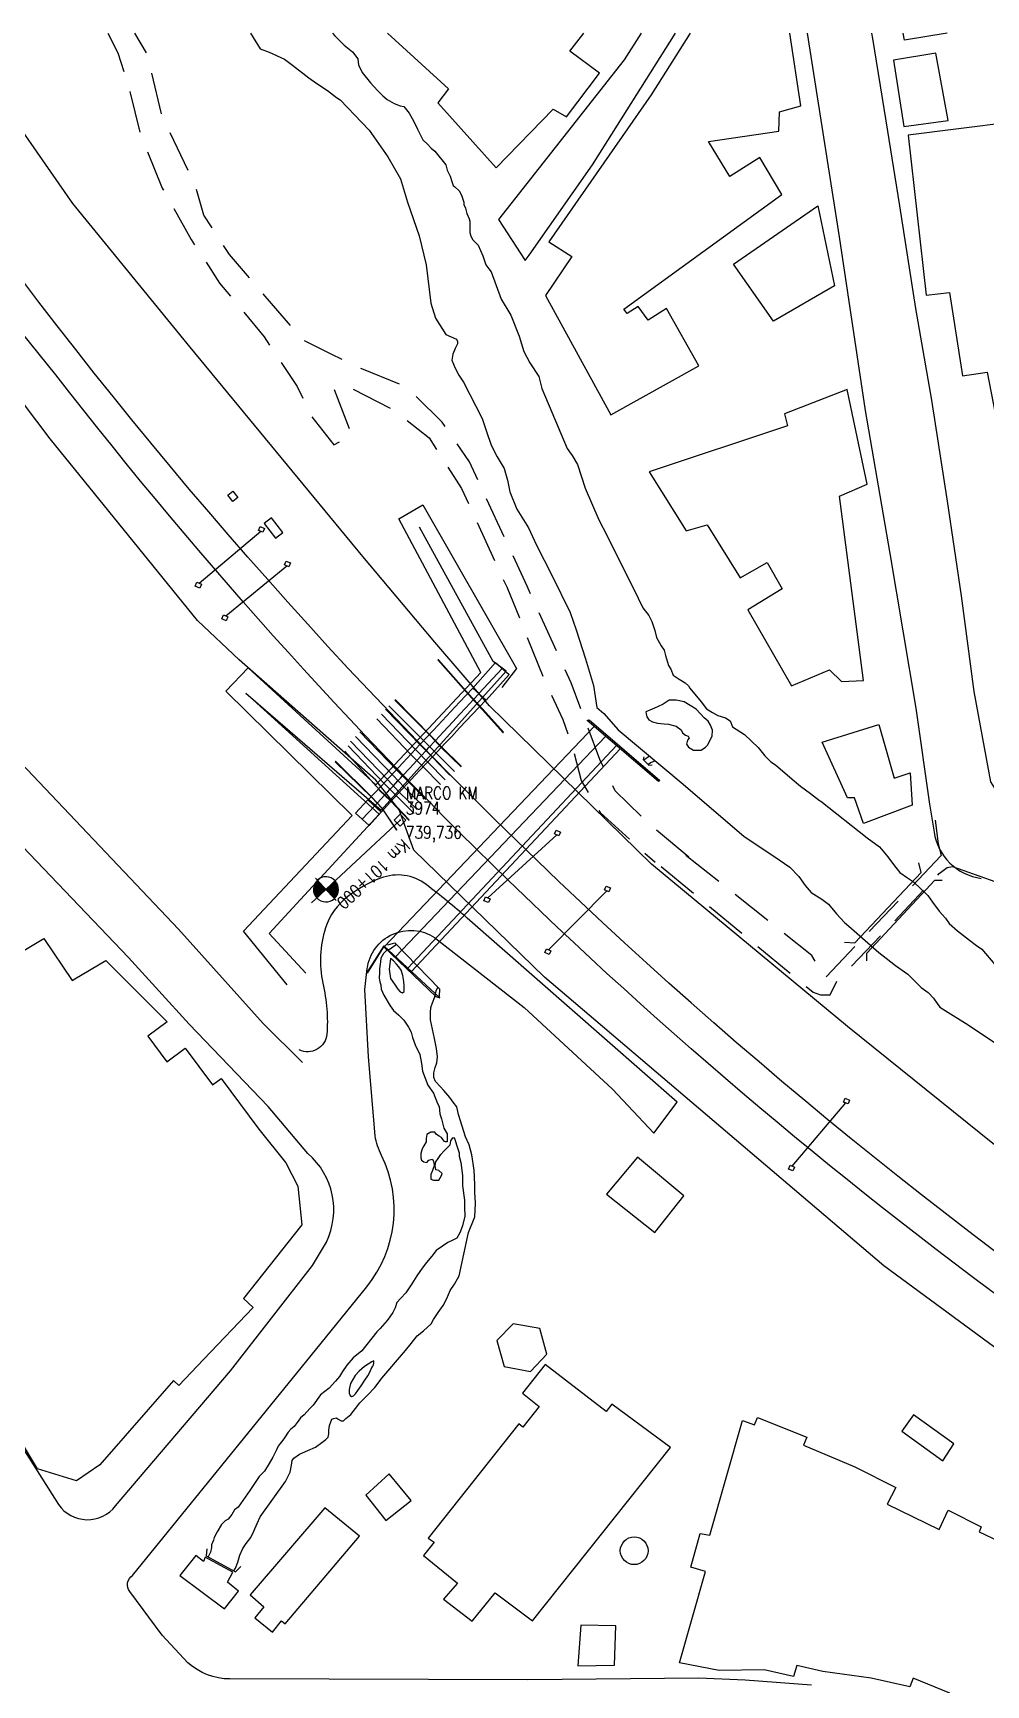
# Model space of a CAD drawing. Header units: metres. Extents: x 320405 to 332543, y 7395686 to 7410003.
# Drawn here: x 320630.5 to 320744.4, y 7409802.5 to 7410000 of the extents above; entities that cross this region are included whole.
import ezdxf

# ---------------------------------------------------------------- set-up
doc = ezdxf.new("R2010")
doc.units = ezdxf.units.M
doc.header["$LTSCALE"] = 10
doc.header["$MEASUREMENT"] = 0
for name, pattern in [('CENTER', [1.5, 0.75, -0.25, 0.25, -0.25]), ('CONTINUO', [0]), ('DASHED', [0.75, 0.5, -0.25]), ('TRACEJADO', [8.7, 8, -0.7]), ('TRACO-PONTO', [9.399999999999999, 8, -0.7, 0, -0.7])]:
    doc.linetypes.add(name, pattern=pattern)
for name, color, linetype in [('_MARCO', 45, 'Continuous'), ('ALA', 45, 'Continuous'), ('ALINHAMENTO_CORTES', 45, 'Continuous'), ('Armário', 45, 'Continuous'), ('BASE', 45, 'Continuous'), ('BUEIRO', 151, 'Continuous'), ('Divisas', 45, 'Continuous'), ('Edificações', 30, 'Continuous'), ('EIXO', 45, 'CENTER'), ('GALERIA', 45, 'Continuous'), ('Hidrografia', 140, 'Continuous'), ('LASTRO', 45, 'Continuous'), ('Linha Férrea', 20, 'Continuous'), ('MURO', 30, 'Continuous'), ('PARALASTRO', 45, 'Continuous'), ('PASSARELA', 45, 'Continuous'), ('PLACA_KM', 45, 'Continuous'), ('Pontes_Viadutos_Tubos', 190, 'Continuous'), ('Pórticos', 45, 'Continuous'), ('TRILHO', 45, 'Continuous'), ('Vias Primárias', 230, 'Continuous'), ('Vias Secundárias', 230, 'DASHED')]:
    doc.layers.add(name, color=color, linetype=linetype)
doc.styles.add('ROMANS', font='romans', dxfattribs={"height": 0.2})
doc.styles.get("Standard").update_dxf_attribs({"font": 'arial.ttf'})

# ---------------------------------------------------------------- blocks, each defined once
blk = doc.blocks.new('SIMB_PONTO')
at = {"color": 0}
blk.add_point((0, 0), dxfattribs=at)
for tag in ['desc:', 'cota:', 'pto:']:
    blk.add_attdef(tag, (0, 0), '', height=1)

msp = doc.modelspace()

# ---------------------------------------------------------------- hatches: boundary and pattern name
at = {"layer": 'PLACA_KM'}
for points in [[(320664.4901955963, 7409898.734710432), (320664.3857860162, 7409898.62710051), (320664.2926411121, 7409898.509604621), (320664.2116915614, 7409898.38339675), (320664.1437461874, 7409898.249737925), (320664.0894838698, 7409898.109963614), (320664.0494467872, 7409897.965470403), (320664.024034976, 7409897.817702018), (320664.0135023387, 7409897.668134909), (320664.0179541169, 7409897.518263506), (320664.037345827, 7409897.369585269), (320664.0714837168, 7409897.223585745), (320664.120026693, 7409897.081723716), (320664.1824897241, 7409896.945416613), (320664.2582487057, 7409896.816026378), (320664.3465466763, 7409896.694845833), (320664.4161625849, 7409896.614682339), (320665.5131931364, 7409897.637679879)], [(320666.5361906764, 7409896.540649326), (320666.6406002595, 7409896.64825925), (320666.7337451607, 7409896.765755136), (320666.8146947109, 7409896.891963008), (320666.8826400854, 7409897.025621832), (320666.9369024026, 7409897.165396144), (320666.9769394852, 7409897.309889355), (320667.0023512964, 7409897.45765774), (320667.0128839337, 7409897.607224848), (320667.0084321589, 7409897.757096255), (320666.989040445, 7409897.905774489), (320666.9549025552, 7409898.051774013), (320666.9063595827, 7409898.193636045), (320666.8438965479, 7409898.329943145), (320666.7681375663, 7409898.45933338), (320666.6798395961, 7409898.580513925), (320666.6102236887, 7409898.660677417), (320665.5131931364, 7409897.637679879)]]:
    msp.add_hatch(color=1, dxfattribs=at).paths.add_polyline_path(points)

# ---------------------------------------------------------------- linework, layer by layer
at = {"layer": '_MARCO', "linetype": 'Continuous', "elevation": 739.736, "flags": 128}
msp.add_lwpolyline([(320674.3771999997, 7409905.196393219), (320675.0843067812, 7409905.9035), (320674.3772000003, 7409906.610606781), (320673.6700932188, 7409905.9035)], close=True, dxfattribs=at)
at = {"layer": '_MARCO'}
msp.add_point((320674.3772, 7409905.9035, 739.736), dxfattribs=at)
at = {"layer": 'ALA', "linetype": 'CONTINUO'}
msp.add_polyline3d([(320672.4433715818, 7409890.877798432, 738.9192864715468), (320670.4744751129, 7409887.800239477, 738.8619181342077), (320670.4835566148, 7409887.62874632, 735.8923451415576), (320672.4202758113, 7409890.761961745, 736.1246115438557)], dxfattribs=at)
at = {"layer": 'ALINHAMENTO_CORTES', "linetype": 'TRACO-PONTO', "flags": 128}
msp.add_lwpolyline([(320669.8631, 7409906.0145), (320671.3121, 7409907.5744), (320671.3266, 7409907.5899), (320671.6436, 7409907.9313), (320671.6696, 7409907.9593), (320672.5223, 7409908.8772), (320672.5629, 7409908.9209), (320672.8653, 7409909.2465), (320673.1716, 7409909.5762), (320673.5846, 7409910.0208), (320674.1302, 7409910.6081), (320674.4254, 7409910.926), (320674.6768, 7409911.1966), (320675.5361, 7409912.1217), (320675.9887, 7409912.6089), (320676.3884, 7409913.0392), (320676.9334, 7409913.626), (320677.4773, 7409914.2115), (320677.5479, 7409914.2875), (320677.8184, 7409914.5787), (320678.5674, 7409915.385), (320678.6079, 7409915.4286), (320679.0514, 7409915.9061), (320679.5589, 7409916.4524), (320680.6744, 7409917.6532), (320681.5032, 7409918.5456), (320682.2309, 7409919.3289), (320683.137, 7409920.3043), (320683.173, 7409920.3431), (320683.7954, 7409921.0131), (320683.811, 7409921.0299), (320686.6051, 7409924.0379)], dxfattribs=at)
at = {"layer": 'Armário'}
for points in [[(320654.4029060528, 7409945.224258908), (320654.9891149534, 7409944.463880299), (320654.3729138933, 7409943.988824134), (320653.7867049927, 7409944.749202743)], [(320658.1244248832, 7409941.376425435), (320659.4786845889, 7409939.619798896), (320660.3670612139, 7409940.304687027), (320659.0128015082, 7409942.061313566)]]:
    msp.add_lwpolyline(points, close=True, dxfattribs=at)
at = {"layer": 'BASE', "linetype": 'CONTINUO'}
for points in [[(320684.6881774073, 7409920.248552673, 740.1868363176463), (320683.061845171, 7409921.69714864, 740.2017608085085), (320685.7918893861, 7409924.762157115, 740.1957633909519), (320687.4182216224, 7409923.313561149, 740.1957633909519)], [(320669.0569149849, 7409906.761284662, 740.374085653209), (320670.6692995641, 7409905.267676437, 740.374085653209), (320672.1305737129, 7409906.845155634, 740.2215529516144), (320670.5181891337, 7409908.338763859, 740.2282204872778)]]:
    msp.add_polyline3d(points, close=True, dxfattribs=at)
at = {"layer": 'BUEIRO', "linetype": 'TRACEJADO', "flags": 128}
for points in [[(320672.5336628305, 7409890.793918664), (320697.586070951, 7409917.090410911)], [(320673.8525193242, 7409889.568712694), (320698.9581770306, 7409915.92109794)], [(320675.3041513077, 7409888.220159471), (320700.2443522087, 7409914.825015545)], [(320675.7583928411, 7409887.79817312), (320700.7167764794, 7409914.422414145)]]:
    msp.add_lwpolyline(points, dxfattribs=at)
at = {"layer": 'BUEIRO', "linetype": 'CONTINUO'}
for points in [[(320696.736414075, 7409917.814491083, 737.9243269239311), (320697.008622169, 7409917.898705208, 734.5997138802967), (320705.4505037141, 7409910.640045179, 734.8155927483627), (320705.2985849449, 7409910.517783047, 737.9551421150848)], [(320705.2985849449, 7409910.517783047, 737.9551421150848), (320696.736414075, 7409917.814491083, 737.9243269239311)], [(320672.4433715818, 7409890.877798432, 738.9192864715468), (320672.4202758113, 7409890.761961745, 736.1246115438557), (320678.6728862997, 7409884.830722954, 735.6228884996984), (320679.136144453, 7409884.660271868, 738.8613016509507)], [(320672.4433715818, 7409890.877798432, 738.9192864715468), (320679.136144453, 7409884.660271868, 738.8613016509507)], [(320675.2263791824, 7409888.137161313, 735.5394891896581), (320675.3099577265, 7409888.178097742, 736.9000326313244), (320675.379254018, 7409888.089619246, 737.1026036502736), (320675.5810687436, 7409887.933022442, 737.1988640693796), (320675.6770210464, 7409887.819903982, 737.1178955042095), (320675.7455895662, 7409887.745877272, 736.8724477713732), (320675.668238786, 7409887.701958606, 735.5430799977694)]]:
    msp.add_polyline3d(points, dxfattribs=at)
at = {"layer": 'Divisas'}
for points in [[(320870.5309914673, 7409800.290270247), (320858.4154543416, 7409806.926987566), (320851.7128543479, 7409810.518774189), (320845.9608364218, 7409812.668451624), (320835.8530800781, 7409816.542366455), (320820.8044891012, 7409821.552157357), (320817.0206941919, 7409823.261745789), (320801.2066554745, 7409831.525312019), (320794.0164088729, 7409836.18775194), (320768.9669771245, 7409850.415151961), (320745.2493566879, 7409867.236620098), (320727.8684518267, 7409881.24959493), (320704.4584253988, 7409900.660403211), (320685.0665512201, 7409919.554971126), (320678.5238761969, 7409927.193514862), (320669.9398411298, 7409937.418375941), (320649.2705600217, 7409962.457758242), (320635.2353253997, 7409979.627468699), (320621.0440454818, 7410000.000000001)], [(320787.7440618528, 7409801.167347941), (320781.3852258143, 7409807.945826934), (320769.8983283389, 7409812.561529683), (320770.3387447686, 7409813.622533267), (320766.4615855619, 7409815.21380612), (320771.1172455751, 7409824.003417445), (320732.2254855866, 7409852.63718288), (320691.6688119956, 7409887.138827512), (320676.0411033061, 7409902.322363131), (320674.2784411703, 7409907.12919999), (320671.4781100983, 7409910.677349751), (320655.1238139416, 7409925.073057849), (320650.1685312579, 7409929.769368658), (320632.54768912, 7409951.504285564), (320614.5023732287, 7409975.361093377)]]:
    msp.add_lwpolyline(points, dxfattribs=at)
at = {"layer": 'Edificações'}
for points in [[(320672.858698804, 7410000.000000001), (320680.1628604542, 7409993.34217464), (320678.8975251166, 7409991.641112756), (320685.8593652036, 7409983.895251777), (320692.6722933738, 7409990.894011764), (320694.2820395133, 7409989.993609946), (320698.2236298022, 7409995.193971646), (320694.6713734634, 7409997.818526686), (320696.3581698686, 7410000.000000001)], [(320709.0628084277, 7410000.000000001), (320704.3914116513, 7409992.605176109), (320692.1739791942, 7409975.049826192), (320694.9072199907, 7409973.296648441), (320691.7713346818, 7409968.632037849), (320699.5813071663, 7409954.347640074), (320710.122856627, 7409960.211717378), (320706.2532265662, 7409967.075457183), (320704.0515763552, 7409965.676025898), (320702.8403151774, 7409967.295787031), (320701.5496065803, 7409966.485986643), (320701.1344834156, 7409966.97763971), (320720.0167640363, 7409980.705119317), (320717.4133012231, 7409985.119092681), (320713.8107143203, 7409982.853415515), (320711.2750521842, 7409987.051709369), (320719.6819202011, 7409988.251176082), (320719.7488889681, 7409990.583401199), (320722.2841351491, 7409991.316551175), (320720.9817298139, 7410000.000000001)], [(320739.8137787874, 7410000.000000001), (320734.700394132, 7409999.143231836), (320734.5390833181, 7410000.000000001)], [(320625.655468364, 7409888.095712276), (320631.781381174, 7409891.779412571), (320635.1584128545, 7409886.745197748), (320635.5007692655, 7409886.938878349), (320639.2111711085, 7409889.13646432), (320642.0290169411, 7409886.300183003), (320646.518306511, 7409881.781522688), (320644.2359255318, 7409880.076632333), (320646.5099481446, 7409877.032339226), (320648.6708934478, 7409878.646519697), (320651.9485044138, 7409874.258696808), (320652.9748578479, 7409875.025361133), (320657.5074393593, 7409868.957476596), (320660.7117504528, 7409864.955363611), (320662.1537049361, 7409862.153847354), (320662.6388728784, 7409857.54922928), (320655.6654088509, 7409848.722135298), (320656.8027058526, 7409847.634382838), (320650.885209794, 7409841.447358884), (320647.9107363089, 7409838.337405194), (320647.2997128457, 7409838.921810388), (320638.4926382431, 7409828.856393676), (320635.6966188694, 7409826.947229778), (320631.0284800369, 7409828.358788788), (320622.5911763131, 7409842.378966892)], [(320740.1015320315, 7409801.565698164), (320735.7529603068, 7409803.326982822), (320735.3408412227, 7409802.297037843), (320730.7041508462, 7409803.326982822), (320724.9339225804, 7409804.150868026), (320721.8428891775, 7409804.871767579), (320721.4306298214, 7409803.532954123), (320717.9273370623, 7409804.356839326), (320712.5480468114, 7409804.258542885), (320707.8082565279, 7409805.185413739), (320710.8994302028, 7409816.102158108), (320709.1478539592, 7409816.617086359), (320710.2837764723, 7409820.650160146), (320711.4171740897, 7409820.444188845), (320715.3325859329, 7409834.141545775), (320716.7504551304, 7409833.64475503), (320717.1377460737, 7409834.483592617), (320723.0120561504, 7409832.160841518), (320722.6289733666, 7409831.182654791), (320728.7615241627, 7409828.601820235), (320733.6756725203, 7409826.142020362), (320732.6428499143, 7409824.141851463), (320738.8399258223, 7409821.109348742), (320739.9372735402, 7409823.432099842), (320743.8838257635, 7409821.426799355), (320743.625585044, 7409820.846045224), (320748.3378820189, 7409818.587881344)]]:
    msp.add_lwpolyline(points, dxfattribs=at)
for points in [[(320738.4527248618, 7409997.579435126), (320733.3942951971, 7409996.737403079), (320734.6122116561, 7409988.83198737), (320739.9044080728, 7409989.533707469), (320738.4527248618, 7409997.579435126)], [(320753.5298484582, 7409990.08453209), (320735.1242523532, 7409987.780850431), (320737.2847230117, 7409968.655129187), (320740.0620550462, 7409968.98418075), (320741.6168951158, 7409959.039831986), (320744.5826547992, 7409959.463012822), (320745.7593917058, 7409953.304039891), (320761.2112908246, 7409955.849699526), (320760.1285597649, 7409961.867719083), (320767.8990165173, 7409963.634687494), (320764.6969943515, 7409981.093021722), (320755.4706948372, 7409979.682525838), (320754.9058278456, 7409983.114636274), (320756.7418535458, 7409983.443848195), (320755.6591224861, 7409988.803443911), (320754.0585273583, 7409988.521376805), (320753.5298484582, 7409990.08453209)], [(320719.0401015207, 7409965.547580332), (320714.2537064749, 7409972.357440347), (320724.3352096229, 7409979.341607892), (320726.3409449937, 7409969.799112547), (320719.0401015207, 7409965.547580332)], [(320729.8000273957, 7409922.611643045), (320726.9316011998, 7409944.657135668), (320730.2251334822, 7409946.087195046), (320727.8604288819, 7409957.406119836), (320720.3424568599, 7409954.474321718), (320720.7005941793, 7409953.044101984), (320704.1613884949, 7409947.537940415), (320708.6000450982, 7409940.507269481), (320711.1057584688, 7409941.222459527), (320715.044021117, 7409934.858069903), (320718.2655931714, 7409936.717243309), (320720.0558638134, 7409933.570888177), (320715.9745126194, 7409931.06804373), (320721.2034838647, 7409921.963642378), (320725.7141006959, 7409923.894495144), (320727.1462340185, 7409922.464275409), (320729.8000273957, 7409922.611643045)], [(320729.8133379581, 7409905.503848154), (320728.7168803809, 7409908.570506099), (320727.883306411, 7409908.570506099), (320724.8543215563, 7409915.23668668), (320731.6094319711, 7409917.339601984), (320733.4516969974, 7409910.94346177), (320735.3817285445, 7409911.556665074), (320735.601352824, 7409907.701534158), (320729.8133379581, 7409905.503848154)], [(320702.7837141203, 7409865.626665639), (320699.067628764, 7409861.186692363), (320704.8339294142, 7409856.618694828), (320708.3125086688, 7409861.009794793)], [(320687.8983318977, 7409845.707082046), (320685.9631396292, 7409843.686917651), (320686.823287425, 7409840.592039601), (320689.9625743899, 7409839.990316742), (320691.9408301569, 7409842.0534803), (320691.1028164172, 7409845.124444761)], [(320691.7434674777, 7409840.837382564), (320689.0185439487, 7409837.405500783), (320691.011309166, 7409835.823239745), (320689.0577163337, 7409833.362803855), (320688.5843021164, 7409833.73869604), (320677.7210384905, 7409820.057284852), (320678.4381088644, 7409819.584117103), (320677.1708917758, 7409818.011904898), (320681.2345711044, 7409814.692652612), (320679.5741716493, 7409812.771050085), (320682.9823600044, 7409810.150578442), (320685.735197658, 7409813.557156188), (320690.1972494164, 7409810.18393376), (320706.7222708405, 7409830.932888046), (320699.7158255944, 7409836.115083505), (320699.0151670426, 7409835.204669122)], [(320740.5875744504, 7409831.3486351), (320735.7689513128, 7409834.808209757), (320734.3793327594, 7409832.8726978), (320739.2985035931, 7409829.340934004)], [(320673.0913617132, 7409827.786428694), (320670.2692297004, 7409825.230190368), (320672.6945322752, 7409822.18910551), (320675.6929861698, 7409824.569100351)], [(320669.5384126724, 7409820.315014404), (320665.3668641894, 7409823.707170621), (320656.4586114066, 7409813.310132189), (320658.0958659846, 7409811.86780223), (320657.0209617838, 7409810.55588537), (320659.1421547008, 7409808.859807262), (320660.2027511594, 7409810.202513645), (320660.626933634, 7409809.849230396)], [(320649.9727154869, 7409818.011816422), (320648.0549169442, 7409815.604659557), (320653.4068541587, 7409811.637234699), (320655.057013759, 7409813.732337965), (320653.7637060818, 7409814.802273936), (320654.3880566752, 7409816.005808131), (320651.0877374746, 7409817.788946273), (320650.8647050227, 7409817.29861425)], [(320695.9974958863, 7409809.658211479), (320695.6297027486, 7409804.82195579), (320700.0319986426, 7409804.894063441), (320700.1763385124, 7409809.582653278)]]:
    msp.add_lwpolyline(points, close=True, dxfattribs=at)
msp.add_circle((320702.3758031956, 7409818.572221155), 1.6579626313378, dxfattribs=at)
at = {"layer": 'EIXO', "linetype": 'CONTINUO'}
for points in [[(320679.7688526884, 7409910.735449153, 0), (320677.7053924496, 7409912.840327862, 0), (320676.2936650775, 7409914.277074428, 0), (320672.1693472253, 7409918.588691663, 0)], [(320676.9827414618, 7409907.744686854, 0), (320674.8629491988, 7409909.833311233, 0), (320673.4959338679, 7409911.278740067, 0), (320669.0392694817, 7409915.88984628, 0)]]:
    msp.add_polyline3d(points, dxfattribs=at)
at = {"layer": 'GALERIA', "linetype": 'CONTINUO'}
msp.add_polyline3d([(320675.668238786, 7409887.701958606, 735.5430799977694), (320675.2263791824, 7409888.137161313, 735.5394891896581)], dxfattribs=at)
at = {"layer": 'Hidrografia'}
for points in [[(320656.4860006492, 7410000.000000001), (320657.6350725226, 7409998.113192617), (320658.7456058068, 7409997.697003184), (320660.5502048596, 7409996.864447368), (320661.5218688814, 7409996.170709838), (320663.4653371967, 7409994.644504967), (320664.4370012184, 7409993.950767438), (320665.6864037652, 7409993.118300097), (320666.7969370495, 7409992.285744281), (320667.213404565, 7409992.008284659), (320670.6837334082, 7409988.400867199), (320672.9047999767, 7409985.209639171), (320674.4318007765, 7409982.573418862), (320675.2824100775, 7409979.77130672), (320676.6705416148, 7409975.747611351), (320677.5034766459, 7409972.278835227), (320678.0586731521, 7409967.700132139), (320678.6140099302, 7409965.896467648), (320679.8632722049, 7409963.953984869), (320681.1126747517, 7409963.398977149), (320681.2514037422, 7409963.121429052), (320681.2514037422, 7409962.843969431), (320680.9738054892, 7409962.288961711), (320680.6962072361, 7409961.595224181), (320680.5573379736, 7409960.901486652), (320680.9738054892, 7409959.930201025), (320681.3902730048, 7409959.097733684), (320681.9456097829, 7409958.265266343), (320684.1798619177, 7409953.91359176), (320684.7350584238, 7409952.387298414), (320685.2903952019, 7409950.722363732), (320685.9844609706, 7409949.334888672), (320686.8173960017, 7409947.947325137), (320687.2338635173, 7409946.559850077), (320687.5114617704, 7409945.172375018), (320688.3443968015, 7409943.091162428), (320689.7325283388, 7409940.871220028), (320690.7041923605, 7409938.790007438), (320692.5087914134, 7409935.182501502), (320694.7298579819, 7409930.742528225), (320695.4239237505, 7409928.661315636), (320696.5344570348, 7409925.192627987), (320697.5062613285, 7409922.001399959), (320697.922728844, 7409919.36517965), (320698.7555236032, 7409918.67144212), (320700.4766608266, 7409916.716484276), (320708.2167285405, 7409910.197067923), (320715.5219531091, 7409903.93847777), (320719.0876669002, 7409901.591572819), (320721.0009767395, 7409900.287707244), (320722.0446002882, 7409899.157607835), (320722.8271776777, 7409898.11456846), (320723.5229267101, 7409897.245295251), (320724.8274561459, 7409896.4629936), (320725.6101738074, 7409895.854546593), (320726.566828727, 7409894.724447182), (320727.5234836466, 7409893.681407807), (320728.0452954209, 7409893.246726966), (320731.6305070177, 7409890.091773952), (320732.5001933082, 7409889.396355385), (320733.6307854859, 7409888.527082176), (320735.1092521799, 7409887.484042801), (320735.9789384704, 7409886.614769592), (320736.6746875028, 7409885.919351025), (320737.5442335214, 7409885.310904017), (320738.1530139247, 7409884.615485449), (320738.58785707, 7409884.007038441), (320738.9357315862, 7409883.572446074), (320739.8923865058, 7409882.963910591), (320741.9973078729, 7409881.643853972), (320746.954519729, 7409878.340704254)], [(320666.3175601192, 7410000.000000001), (320666.5973300185, 7409999.646740966), (320667.6845781537, 7409998.559994622), (320668.6813508603, 7409997.744956983), (320669.3155204925, 7409996.929919345), (320669.4061361931, 7409996.205392291), (320669.859214696, 7409995.299755592), (320670.8558471306, 7409994.031899604), (320671.671248164, 7409993.126351381), (320672.3055580682, 7409992.492423386), (320672.8491119997, 7409992.039605037), (320673.6646533051, 7409991.586786687), (320674.3894386379, 7409991.315077983), (320674.8425171408, 7409991.224567398), (320675.476686773, 7409990.40952976), (320676.0203809766, 7409989.413294001), (320676.4733192076, 7409988.507745777), (320676.7451663094, 7409987.964328368), (320677.1076291117, 7409987.239889789), (320677.6511830434, 7409986.696472379), (320678.1042615463, 7409986.24365403), (320678.5573400493, 7409985.881434741), (320679.8349372645, 7409984.2323372), (320680.0160283938, 7409983.598409206), (320680.3784911961, 7409982.873882152), (320680.5597225973, 7409982.239954158), (320680.7409539985, 7409981.787135808), (320680.9221853997, 7409981.606026163), (320681.4657393313, 7409981.153207814), (320681.7375864331, 7409980.60987888), (320682.0094335348, 7409979.794841241), (320682.0094335348, 7409979.523132537), (320682.190664936, 7409979.070314188), (320682.3717560652, 7409978.436386193), (320682.643603167, 7409977.802458199), (320682.7342188676, 7409977.530749494), (320682.7342188676, 7409977.077931145), (320682.7342188676, 7409976.172382922), (320682.8248345682, 7409975.719564572), (320683.09668167, 7409975.266746223), (320683.3685287718, 7409974.995037518), (320683.7308513022, 7409974.632818229), (320684.002698404, 7409973.998890235), (320684.2745455058, 7409973.364962241), (320684.6370083081, 7409972.278215897), (320684.9993308386, 7409971.825397547), (320685.2711779403, 7409971.463178258), (320686.4546526554, 7409968.184447818), (320687.6325164911, 7409966.282663836), (320688.6291489257, 7409963.746951859), (320689.1727028573, 7409961.935766938), (320689.8976284621, 7409960.577311889), (320690.9848765972, 7409958.947236612), (320691.3473393996, 7409957.498270979), (320692.5252032353, 7409954.690850298), (320694.3449516624, 7409950.32059583), (320694.9791212945, 7409949.505558191), (320695.6134311986, 7409948.418811847), (320696.5194479327, 7409945.611391166), (320698.1503902714, 7409941.807823202), (320699.147022706, 7409939.90603922), (320700.9631240614, 7409936.1771447), (320702.1409878972, 7409933.913052953), (320702.8659135019, 7409932.46408732), (320703.4138158649, 7409931.28665344), (320704.1386011977, 7409930.381105217), (320704.5010640001, 7409929.656578163), (320704.8633865305, 7409928.569831819), (320705.0446179317, 7409927.75479418), (320705.5883121353, 7409926.758646897), (320705.9507749376, 7409926.215229488), (320706.1318660668, 7409925.581301494), (320706.4943288693, 7409924.404044566), (320706.766175971, 7409923.951226217), (320707.0380230728, 7409923.226787638), (320707.7628084056, 7409922.773969288), (320708.4877340103, 7409922.321150939), (320708.8500565407, 7409921.95893165), (320709.031287942, 7409921.687222945), (320710.3966954181, 7409920.03617894), (320711.0310053222, 7409919.221052825), (320711.755790655, 7409918.768322951), (320712.3901005592, 7409918.406015187), (320713.2961172932, 7409918.134394958), (320713.8396712248, 7409917.772087192), (320714.1115183266, 7409917.047648614), (320715.5612292641, 7409916.142011915), (320717.1921716029, 7409914.602447222), (320718.0075726362, 7409913.606299939), (320718.732357969, 7409912.881772885), (320719.2760521725, 7409912.519553595), (320721.2693170417, 7409910.798879257), (320722.2660897482, 7409909.983841619), (320723.443953584, 7409909.078204921), (320724.5312017192, 7409908.263167282), (320724.7124331204, 7409908.172656697), (320730.253316695, 7409903.803906314), (320731.7030276326, 7409902.717159971), (320732.6996600671, 7409901.539903043), (320733.5150611005, 7409900.453156699), (320734.1493710047, 7409899.638119061), (320735.0553877386, 7409899.004191067), (320735.7801730714, 7409898.551372717), (320737.5017311107, 7409896.92129744), (320738.0452850423, 7409896.106259801), (320738.8608263477, 7409895.019513458), (320739.5856116805, 7409894.204475819), (320740.0386901834, 7409893.570547825), (320741.035322618, 7409892.664911126), (320742.4850335555, 7409891.578164782), (320743.3004345889, 7409890.944236789), (320743.9347444931, 7409890.491418439), (320745.4906413213, 7409888.658556984)], [(320704.2187790918, 7409913.564518697), (320703.5485570476, 7409913.069042273)], [(320704.8752385486, 7409913.011586516), (320704.311276008, 7409912.77887571), (320704.0751966374, 7409912.542674449)], [(320673.9396965688, 7409891.05181538), (320673.1999322276, 7409890.479562703), (320672.7743470331, 7409890.309335562), (320672.3912642493, 7409889.969058233), (320672.0933265588, 7409889.415996978), (320672.0506838762, 7409888.990517603), (320671.9230363723, 7409888.139647328), (320671.9230363723, 7409887.714256428), (320671.8803936896, 7409887.033524819), (320671.9655387829, 7409886.565577134), (320672.0933265588, 7409886.225211329), (320672.1358289695, 7409885.714706859), (320672.43376666, 7409884.99150694), (320673.1909548207, 7409883.693923134), (320673.6004087372, 7409883.148205359), (320674.2146597479, 7409882.602487582), (320674.8289107586, 7409881.988555084), (320675.3749895858, 7409881.169978419), (320675.7162713188, 7409880.555957445), (320675.8527559577, 7409879.942024947), (320676.1938974188, 7409879.055233561), (320676.739976246, 7409877.895583286), (320676.9446330683, 7409876.804059257), (320677.0812579791, 7409875.917267871), (320677.6955089897, 7409874.211811344), (320678.3779321839, 7409873.256805236), (320678.8556985558, 7409872.028940239), (320679.06049565, 7409871.687866628), (320679.1286678334, 7409870.800986766), (320679.3334649276, 7409870.187054268), (320679.6064342053, 7409869.095618716), (320680.0223406329, 7409868.393033621), (320680.0223406329, 7409867.642671678), (320680.0223406329, 7409867.438027512), (320679.8175435387, 7409867.438027512), (320679.6810588998, 7409867.506242234), (320679.5445742611, 7409867.7108864), (320679.3397771668, 7409867.983745289), (320679.0668078891, 7409868.120174733), (320678.7255261561, 7409868.324818899), (320678.5208693339, 7409868.597766262), (320678.043102962, 7409868.597766262), (320677.5653365902, 7409868.324818899), (320677.4970241347, 7409867.847315844), (320677.4970241347, 7409867.438027512), (320677.2240548571, 7409866.960524458), (320677.0192577629, 7409866.619450848), (320676.882773124, 7409866.073733072), (320676.882773124, 7409865.528015295), (320676.9510855795, 7409865.255156407), (320677.2240548571, 7409865.050423766), (320677.5653365902, 7409864.982209044), (320677.8383058678, 7409865.255156407), (320678.1112751454, 7409865.323371129), (320678.2477597843, 7409865.391585851), (320678.3843846951, 7409865.118638488), (320678.4525568785, 7409864.709350155), (320678.3843846951, 7409864.368276545), (320678.2477597843, 7409864.027202935), (320678.043102962, 7409863.54969988), (320678.043102962, 7409863.003982104), (320678.3843846951, 7409862.86755266), (320678.9984954338, 7409862.86755266), (320679.3397771668, 7409863.413270436), (320679.4080896223, 7409863.686129324), (320678.9984954338, 7409864.027202935), (320678.6573539727, 7409864.095417657), (320678.5890415173, 7409864.641135433), (320678.6573539727, 7409865.050423766), (320678.9303232504, 7409865.459800573), (320679.2716049834, 7409865.937303628), (320679.6127464445, 7409866.34659196), (320680.0223406329, 7409866.755880292), (320680.363622366, 7409867.096953902), (320680.4317945494, 7409867.574456956), (320680.704763827, 7409867.915530567), (320680.7730762825, 7409867.983745289), (320680.9095609213, 7409867.779101122), (320681.1143580155, 7409867.096953902), (320681.3190148377, 7409866.483021404), (320681.4554994765, 7409866.141947794), (320681.4554994765, 7409865.732659461), (320681.6602965707, 7409864.982209044), (320681.865093665, 7409863.413270436), (320681.865093665, 7409862.18540544), (320682.0697504872, 7409860.479948913), (320682.0697504872, 7409859.661372248), (320682.1380629427, 7409858.56984822), (320681.865093665, 7409857.410197945), (320681.5189024126, 7409856.572422066), (320681.1769193196, 7409855.957073958), (320680.6980307719, 7409855.683595739), (320680.0823770413, 7409855.410117522), (320679.4667233109, 7409854.999855958), (320678.7143043976, 7409854.452899522), (320678.1671033944, 7409853.76915974), (320677.5514496639, 7409853.017116761), (320677.0042486608, 7409852.333376979), (320676.3885949303, 7409851.444550652), (320675.7729411997, 7409850.487332652), (320675.0888347419, 7409849.393331306), (320674.4731810113, 7409848.778071673), (320673.9944327356, 7409848.231026762), (320673.7892148254, 7409847.615678653), (320673.5155441879, 7409847.068722218), (320673.1735610949, 7409846.521765782), (320672.83143773, 7409846.111504219), (320672.0105660893, 7409845.154286219), (320671.600130269, 7409844.74411313), (320669.8081556945, 7409842.46728089), (320668.7820661436, 7409841.646846237), (320668.0295069583, 7409840.75801991), (320667.4823059551, 7409840.005888456), (320667.1403228622, 7409839.390540347), (320666.6614343145, 7409838.843583912), (320665.9090154012, 7409838.023149258), (320664.8829258503, 7409837.20262613), (320663.9936014822, 7409835.972018388), (320663.5831656619, 7409835.561756823), (320662.899199476, 7409834.809625368), (320662.4887636557, 7409834.467755477), (320662.0783278353, 7409833.920799042), (320661.7363447424, 7409833.44223428), (320661.325908922, 7409833.100364389), (320660.9837855571, 7409832.758494497), (320660.5733497367, 7409832.074754716), (320660.3681318265, 7409831.801276498), (320660.0247460138, 7409831.399774022), (320659.8105506967, 7409831.057107851), (320659.5962151077, 7409830.628708779), (320659.4248027453, 7409830.243220395), (320659.1676842016, 7409829.772087587), (320658.7391532956, 7409829.001022344), (320658.1819929817, 7409828.101490465), (320657.5391264866, 7409827.458980333), (320656.8105538103, 7409826.388159606), (320656.4249461308, 7409825.788471686), (320655.0167557001, 7409823.781755589), (320654.5779849393, 7409823.452891618), (320654.2489068687, 7409822.904696524), (320653.810136108, 7409822.356589905), (320653.4810580374, 7409822.137258782), (320653.0424275486, 7409821.698773487), (320652.4939640976, 7409820.821714421), (320652.164886027, 7409820.163898003), (320652.0551933368, 7409819.835034031), (320651.8358079564, 7409819.286838938), (320651.8358079564, 7409818.957974967), (320651.7261152662, 7409818.409779872), (320651.4170009834, 7409817.842803263)], [(320654.4879993258, 7409816.168502355), (320654.7144695781, 7409816.510738635), (320654.9872985837, 7409817.192355001), (320655.2327745529, 7409818.037651311), (320655.5873821243, 7409818.855697121), (320655.9965554967, 7409819.455561992), (320656.542213508, 7409820.164517333), (320656.8968210794, 7409820.900723172), (320657.2787816874, 7409821.827770976), (320657.6607422953, 7409822.645728312), (320660.6918795618, 7409826.845578689), (320661.2504425955, 7409827.9622298), (320661.3901534899, 7409828.799651776), (320661.4598686651, 7409829.357933095), (320661.6694350068, 7409829.637162229), (320662.3675686629, 7409830.125636264), (320663.3451241079, 7409830.54439149), (320664.2528241057, 7409830.963058241), (320665.020813209, 7409831.521428034), (320665.5096610675, 7409831.870287501), (320665.7889425843, 7409832.149516636), (320665.8586577595, 7409832.568183386), (320665.8586577595, 7409832.986938613), (320665.9285132068, 7409833.54521993), (320666.2077947236, 7409834.312923099), (320666.4173610652, 7409834.382730382), (320666.7663577573, 7409834.45244919), (320666.9759240989, 7409834.312923099), (320667.324920791, 7409834.103501248), (320667.4646316854, 7409834.103501248), (320667.6042023079, 7409834.103501248), (320667.8836240966, 7409834.382730382), (320668.5119023056, 7409834.871204417), (320669.0704653393, 7409835.569100302), (320669.5593131977, 7409836.266996187), (320670.4670131955, 7409837.174225448), (320671.3747131933, 7409838.081454708), (320672.0029914022, 7409838.918876685), (320672.2125577439, 7409839.198017344), (320675.0125267835, 7409842.502405721), (320675.7108007115, 7409843.339827698), (320676.4089343677, 7409844.247145434), (320677.177063743, 7409844.875234036), (320678.0847637408, 7409845.712656012), (320678.3640452577, 7409846.201130047), (320678.9226082914, 7409847.038640499), (320679.5510267722, 7409847.876062476), (320679.9698789115, 7409848.713572928), (320680.3888713228, 7409849.690520996), (320680.8775789093, 7409850.458224165), (320681.436141943, 7409851.435260709), (320682.5604218815, 7409856.617279218), (320683.3284109848, 7409858.501545022), (320683.3982664321, 7409860.106670168), (320683.3284109848, 7409861.432654655), (320683.3284109848, 7409862.339883915), (320683.2585555376, 7409864.084623628), (320682.9792740208, 7409865.899082149), (320682.6302773287, 7409867.085452069), (320682.2112849174, 7409868.062488613), (320681.372739007, 7409870.734630032), (320681.1633129374, 7409871.641859293), (320680.744320526, 7409872.200140611), (320680.3254683868, 7409872.758421929), (320679.6271944586, 7409873.595932381), (320679.2083423194, 7409874.014687608), (320678.6220054332, 7409874.653216335), (320678.4301133613, 7409875.146291103), (320678.4301133613, 7409875.721471269), (320678.5671590881, 7409876.351506335), (320678.7589108879, 7409876.899259051), (320678.8686035781, 7409877.61148799), (320678.7315578514, 7409878.6249765), (320678.512312743, 7409879.802764282), (320678.0098585022, 7409882.033766138), (320678.0098585022, 7409882.912152339), (320678.0539039046, 7409883.527058069), (320678.2735698291, 7409884.054107484), (320678.5371408839, 7409884.800753449), (320678.7130419497, 7409885.503515495), (320678.8990963237, 7409885.94801931)]]:
    msp.add_lwpolyline(points, dxfattribs=at)
for points in [[(320706.5542250057, 7409920.2433889), (320705.8381365358, 7409919.766239747), (320705.1816636585, 7409919.467988349), (320704.5251907811, 7409919.169736952), (320703.7494867187, 7409918.871485554), (320703.795075113, 7409918.605085387), (320703.8698400796, 7409918.268789462), (320704.1074608177, 7409917.917098775), (320704.5849466455, 7409917.67847996), (320705.1816636585, 7409917.499582207), (320705.9575079928, 7409917.439949622), (320706.4946094132, 7409917.380317038), (320707.3896849325, 7409917.141698224), (320707.9865422174, 7409916.724181657), (320708.1655292669, 7409916.366297674), (320708.5236436378, 7409916.068046276), (320708.8220021443, 7409915.948692632), (320708.9413736013, 7409915.710162293), (320708.7622462798, 7409915.47154348), (320708.6430150948, 7409914.994394328), (320708.8816177368, 7409914.636510345), (320709.4784750217, 7409914.278537887), (320710.373550541, 7409914.278537887), (320710.9106519614, 7409914.636510345), (320711.1493948754, 7409914.875040684), (320711.6864962957, 7409915.948692632), (320711.7461118883, 7409916.664460597), (320711.5075092463, 7409917.260963393), (320711.2090104679, 7409917.73820102), (320710.731664912, 7409918.155717588), (320709.7768335281, 7409919.169736952), (320708.3445163164, 7409920.064402671), (320707.3896849325, 7409920.2433889), (320706.9719549691, 7409920.2433889)], [(320673.2514120451, 7409889.35583354), (320673.0728458116, 7409888.10629201), (320673.2514120451, 7409886.990702607), (320673.6978977649, 7409886.321295879), (320674.0997769943, 7409885.696569351), (320674.412302971, 7409885.38416185), (320674.6802224573, 7409885.2502982), (320674.8587886908, 7409885.428842051), (320674.8587886908, 7409886.098160303), (320674.8140419284, 7409886.63370338), (320674.7248289477, 7409887.347701833), (320674.5015159518, 7409887.97242836), (320674.2337367375, 7409888.374019311), (320673.9658172512, 7409888.686426812), (320673.6086847842, 7409889.088106239)], [(320670.9899471457, 7409841.170050988), (320670.129939622, 7409840.581953377), (320669.4963310777, 7409840.039066822), (320668.9985058124, 7409839.541479796), (320668.4553726967, 7409838.546217269), (320668.2742815675, 7409837.867609075), (320668.2742815675, 7409837.415233104), (320668.4100648464, 7409837.143789826), (320668.5911559756, 7409837.008068187), (320668.8174146832, 7409837.098578772), (320669.0438136627, 7409837.324722519), (320669.3153802205, 7409837.731887436), (320669.7227300572, 7409838.274773992), (320670.1752474722, 7409838.953382187), (320670.5372894587, 7409839.496180266), (320670.7636884382, 7409839.903345183), (320670.9446392955, 7409840.3105101), (320671.1257304247, 7409840.627164432), (320671.2162058533, 7409840.808097125), (320671.2615137035, 7409840.989118295), (320671.2615137035, 7409841.260561572)]]:
    msp.add_lwpolyline(points, close=True, dxfattribs=at)
at = {"layer": 'LASTRO', "linetype": 'CONTINUO'}
for points in [[(320680.9001419041, 7409911.737932113, 739.7881566320348), (320673.0448758319, 7409919.578434427, 739.7271156964985)], [(320680.9001419041, 7409911.737932113, 739.7881566320348), (320673.0448758319, 7409919.578434427, 739.7271156964985)], [(320676.0682803001, 7409906.715608141, 740.0681075673791), (320673.982778462, 7409908.768755077, 740.0450796692879), (320672.5045839665, 7409910.240022125, 740.0325395623693), (320668.1675811603, 7409914.807556516, 740.049814582561)], [(320676.0682803001, 7409906.715608141, 740.0681075673791), (320673.982778462, 7409908.768755077, 740.0450796692879), (320672.5045839665, 7409910.240022125, 740.0325395623693), (320668.1675811603, 7409914.807556516, 740.049814582561)], [(320671.9328538249, 7409909.516232727, 740.1075516699623), (320667.7794488419, 7409914.15331397, 739.9001781990474)], [(320671.9328538249, 7409909.516232727, 740.1075516699623), (320667.7794488419, 7409914.15331397, 739.9001781990474)]]:
    msp.add_polyline3d(points, dxfattribs=at)
at = {"layer": 'Linha Férrea', "flags": 128}
for points in [[(321000.0000000001, 7409665.789120196, 0.07819744813100721), (320889.6910568974, 7409761.644772782, 0.01642769478721522), (320831.7348835274, 7409795.799802905, -0.02928096653983242), (320758.1623083123, 7409840.189341121, -0.07510719152498428), (320633.2133092342, 7409959.145062622, -0.02628245970474283), (320603.2826769089, 7410000.000000001, -0.02628245970474283)], [(321000.0000000001, 7409672.461436137, 0.06465334783989787), (320912.2970655788, 7409751.465509598, 0.03075297259544026), (320836.2488039107, 7409797.862060115, -0.01614699658881872), (320768.6296360936, 7409837.795733493, -0.09681866743265331), (320608.2463351702, 7410000.000000001, -0.09681866743265331)]]:
    msp.add_lwpolyline(points, format="xyb", dxfattribs=at)
at = {"layer": 'MURO', "linetype": 'CONTINUO'}
for points in [[(320678.9885306401, 7409925.058978272, 741.7960084019461), (320678.9083632768, 7409925.068976254, 739.2720533201776), (320682.5746938073, 7409920.915908983, 739.3317829416715), (320684.1968445164, 7409919.151456068, 739.2904851689598), (320686.7143226648, 7409916.366201377, 739.2983528710862), (320686.7311039367, 7409916.430881208, 741.7764778114434)], [(320678.9885306401, 7409925.058978272, 741.7960084019461), (320682.5480626576, 7409921.018666099, 741.8021159383624), (320684.25923892, 7409919.168728723, 741.7894399110794), (320686.7311039367, 7409916.430881208, 741.7764778114434)], [(320673.957266239, 7409904.703365071, 742.4826631811156), (320673.9873751496, 7409904.74636557, 739.5227211521274), (320672.2124067749, 7409907.381851231, 739.7538882182698), (320671.0185873106, 7409908.65192549, 739.7584802908617), (320666.6677546513, 7409912.942350303, 739.7583893875812), (320666.6247246203, 7409912.886288016, 742.409354129835)], [(320670.9850837289, 7409908.635706614, 742.4698194997669), (320666.6247246203, 7409912.886288016, 742.409354129835)], [(320670.9850837289, 7409908.635706614, 742.4698194997669), (320672.195731698, 7409907.340760536, 742.4826631811156)], [(320672.195731698, 7409907.340760536, 742.4826631811156), (320673.957266239, 7409904.703365071, 742.4826631811156)]]:
    msp.add_polyline3d(points, dxfattribs=at)
at = {"layer": 'PARALASTRO', "linetype": 'CONTINUO'}
for points in [[(320673.758702589, 7409920.263225941, 739.7589296173668), (320678.09402141, 7409915.896562032, 739.7739370791714), (320679.2516344424, 7409914.645782438, 739.7731273763515), (320681.6712639066, 7409912.290351383, 739.7778673081175)], [(320673.7894415622, 7409920.315029419, 739.3829600124317), (320678.1589291654, 7409915.911043562, 739.4313215947604), (320679.2923292205, 7409914.693301546, 739.5908160077946), (320681.7185214002, 7409912.329885318, 739.3872988653704)], [(320675.468473772, 7409905.878661036, 739.8265010557252), (320673.2794900159, 7409908.165410911, 739.8015851906109), (320671.8855873291, 7409909.475779648, 739.781633394333)], [(320675.4694513377, 7409905.934504799, 740.112208286607), (320673.2788005295, 7409908.244564909, 740.0686344448168), (320671.9328538249, 7409909.516232727, 740.1075516699623)]]:
    msp.add_polyline3d(points, dxfattribs=at)
at = {"layer": 'PASSARELA', "linetype": 'TRACEJADO', "flags": 128}
for points in [[(320683.0818478707, 7409921.681147448), (320681.5062074002, 7409919.995212336), (320679.9422565201, 7409918.32559177), (320678.3689277723, 7409916.650166236), (320676.8035646366, 7409914.981068395), (320675.2398043589, 7409913.311773939), (320673.6683472498, 7409911.63736225), (320672.1022725391, 7409909.960557519), (320670.5431640191, 7409908.304693848)], [(320672.0865768433, 7409906.83878117), (320673.6164081983, 7409908.543652266), (320675.1840457413, 7409910.213252533), (320676.7545989856, 7409911.890191761), (320678.3218696982, 7409913.566213946), (320679.7709076041, 7409915.121673705), (320680.577315098, 7409915.923289554), (320681.4678514842, 7409916.924558643), (320683.0391543377, 7409918.585761202), (320684.6277765424, 7409920.233723889)]]:
    msp.add_lwpolyline(points, dxfattribs=at)
at = {"layer": 'PLACA_KM', "color": 2, "linetype": 'CONTINUO'}
for points in [[(320674.3772, 7409905.9035, 0), (320663.7733202321, 7409896.015222148, 0)], [(320666.8406673897, 7409898.875569646, 0), (320664.1857188831, 7409896.399790111, 0)], [(320666.7510829036, 7409896.310205625, 0), (320664.2753033691, 7409898.965154132, 0)]]:
    msp.add_polyline3d(points, dxfattribs=at)
for start, end in [(42.99999998262552, 132.9999999730337), (222.999999998547, 313.0000000289385)]:
    msp.add_arc((320665.5131931364, 7409897.637679879), 1.5, start, end, dxfattribs=at)
at = {"layer": 'PLACA_KM', "color": 3, "linetype": 'CONTINUO'}
for start, end in [(132.9999999730337, 222.999999998547), (313.0000000289385, 42.99999998262552)]:
    msp.add_arc((320665.5131931364, 7409897.637679879), 1.5, start, end, dxfattribs=at)
at = {"layer": 'Pontes_Viadutos_Tubos'}
for points in [[(320660.8759507927, 7409886.219583593), (320655.6707566755, 7409892.636362663), (320668.6500135222, 7409906.483108673), (320653.5440169139, 7409921.308896416), (320656.213237617, 7409924.102933042), (320671.4765370333, 7409910.123458446), (320684.0282287624, 7409923.565607585), (320674.2284304696, 7409941.910630845), (320677.0953846426, 7409943.615707701), (320688.3162699803, 7409924.026928853), (320686.5415233286, 7409921.765990067)], [(320663.0932636322, 7409887.632521574), (320658.7168151816, 7409892.371324693), (320671.8632505258, 7409906.614420917), (320655.9379491967, 7409921.073890094), (320672.1064095956, 7409907.100435905), (320687.056834695, 7409923.722221766), (320685.5266996274, 7409924.86928621), (320676.6910075194, 7409940.925467419)], [(320703.5197212116, 7409913.462615492), (320703.4415897174, 7409913.175954403), (320704.1453342529, 7409912.472573028), (320704.5103219509, 7409912.524685183)], [(320727.5310583336, 7409891.332910296), (320728.775691633, 7409891.25522868), (320736.7098957704, 7409899.652098212), (320736.3987725136, 7409900.81838416)], [(320730.1757462887, 7409889.078196967), (320730.1757462887, 7409890.01117264), (320738.3435032768, 7409898.719122539), (320739.1991623691, 7409898.719122539)], [(320672.9139176556, 7409891.012451511), (320673.7468526867, 7409891.250274044), (320679.1017356128, 7409885.739480039), (320679.0620386418, 7409884.827650045)], [(320651.2728964912, 7409818.784474227), (320651.2090727393, 7409817.956165242), (320654.7151709381, 7409816.044648939), (320655.3527070978, 7409816.681850531)]]:
    msp.add_lwpolyline(points, dxfattribs=at)
at = {"layer": 'Pórticos'}
for points in [[(320650.35415116, 7409934.225784492), (320657.7231360989, 7409940.437133074)], [(320653.533320075, 7409930.324470669), (320660.8282712113, 7409936.310426718)], [(320684.8763225313, 7409896.625341278), (320693.1151797395, 7409904.143044226)], [(320692.136716908, 7409890.415536642), (320699.0931851005, 7409897.463426366)], [(320721.2811246765, 7409864.552285716), (320727.6790013522, 7409872.09793021)]]:
    msp.add_lwpolyline(points, dxfattribs=at)
for points in [[(320657.651434658, 7409941.009304319), (320658.1832788273, 7409940.784681198), (320657.9890581839, 7409940.324821514), (320657.457214014, 7409940.549444634)], [(320660.7565697703, 7409936.882597962), (320661.2884139397, 7409936.657974842), (320661.0941932962, 7409936.198115158), (320660.5623491264, 7409936.422738278)], [(320650.0882290754, 7409934.338096051), (320650.6200732447, 7409934.113472931), (320650.4258526012, 7409933.653613247), (320649.8940084314, 7409933.878236367)], [(320653.2673979903, 7409930.43678223), (320653.7992421597, 7409930.212159109), (320653.6050215162, 7409929.752299425), (320653.0731773464, 7409929.976922546)], [(320693.0434782985, 7409904.715215471), (320693.5753224679, 7409904.49059235), (320693.3811018244, 7409904.030732666), (320692.8492576546, 7409904.255355787)], [(320699.0214836596, 7409898.035597611), (320699.5533278289, 7409897.810974491), (320699.3591071854, 7409897.351114807), (320698.8272630156, 7409897.575737927)], [(320684.6104004466, 7409896.737652837), (320685.1422446159, 7409896.513029717), (320684.9480239725, 7409896.053170033), (320684.4161798026, 7409896.277793153)], [(320691.8707948233, 7409890.527848203), (320692.4026389927, 7409890.303225082), (320692.2084183492, 7409889.843365398), (320691.6765741794, 7409890.067988519)], [(320727.6072999112, 7409872.670101454), (320728.1391440806, 7409872.445478333), (320727.9449234371, 7409871.985618649), (320727.4130792673, 7409872.210241769)], [(320721.0152025918, 7409864.664597277), (320721.5470467611, 7409864.439974156), (320721.3528261177, 7409863.980114472), (320720.8209819478, 7409864.204737592)]]:
    msp.add_lwpolyline(points, close=True, dxfattribs=at)
at = {"layer": 'TRILHO', "linetype": 'CONTINUO'}
for points in [[(320680.3447203289, 7409911.297969229, 739.9699906140304), (320678.1421738355, 7409913.543191949, 739.961947351639), (320676.853794623, 7409914.838192863, 739.9704530307886), (320672.6490342082, 7409919.164042582, 739.9557067219928)], [(320680.3447203289, 7409911.297969229, 739.9699906140304), (320678.1421738355, 7409913.543191949, 739.961947351639), (320676.853794623, 7409914.838192863, 739.9704530307886), (320672.6490342082, 7409919.164042582, 739.9557067219928)], [(320679.197574563, 7409910.175412276, 740.123584859312), (320677.1344371781, 7409912.27996165, 740.1138381390277), (320675.7192719039, 7409913.720207047, 740.1144881944888), (320671.5912446051, 7409918.035702187, 740.1004710724138)], [(320679.197574563, 7409910.175412276, 740.123584859312), (320677.1344371781, 7409912.27996165, 740.1138381390277), (320675.7192719039, 7409913.720207047, 740.1144881944888), (320671.5912446051, 7409918.035702187, 740.1004710724138)], [(320676.4212609485, 7409907.174827544, 740.188262118145), (320674.2914154282, 7409909.273357364, 740.1657045496449), (320672.9176828163, 7409910.725888791, 740.1832002731566), (320668.4640327587, 7409915.333876216, 740.1866233937383)], [(320676.4212609485, 7409907.174827544, 740.188262118145), (320674.2914154282, 7409909.273357364, 740.1657045496449), (320672.9176828163, 7409910.725888791, 740.1832002731566), (320668.4640327587, 7409915.333876216, 740.1866233937383)], [(320677.4621469551, 7409908.368197327, 740.0566633978935), (320675.4248750079, 7409910.444539632, 740.0605386540141), (320674.0514614399, 7409911.825393221, 740.0601573271489), (320669.575960936, 7409916.469801343, 740.0633971035701)], [(320677.4621469551, 7409908.368197327, 740.0566633978935), (320675.4248750079, 7409910.444539632, 740.0605386540141), (320674.0514614399, 7409911.825393221, 740.0601573271489), (320669.575960936, 7409916.469801343, 740.0633971035701)]]:
    msp.add_polyline3d(points, dxfattribs=at)
at = {"layer": 'Vias Primárias'}
for points in [[(320568.7583659725, 7410000.000000001), (320575.1708081129, 7409988.738820236), (320583.5377444425, 7409975.136579065), (320600.4201130636, 7409953.146890508), (320626.8956535748, 7409915.051474907), (320647.9059603583, 7409892.872244953), (320658.0011900237, 7409881.612652073), (320662.7078277834, 7409876.922995281)], [(320703.1923191466, 7410000.000000001), (320701.1581928549, 7409996.788236094), (320686.1546933067, 7409977.72505389), (320689.3417410899, 7409972.797939687), (320689.8217532462, 7409973.435036111), (320697.4046142598, 7409984.234085088), (320707.3269496807, 7410000.000000001)], [(320738.3791323603, 7409905.913519586), (320738.7117172304, 7409903.087342069), (320739.0901710388, 7409901.67748267)]]:
    msp.add_lwpolyline(points, dxfattribs=at)
for points in [[(320723.0690423757, 7409999.999999999), (320726.8999886142, 7409975.648918122), (320729.9784721228, 7409954.873609435), (320732.954214728, 7409937.794358003), (320736.034778012, 7409919.311024948), (320737.7065014576, 7409907.811378369), (320738.2285250765, 7409904.475962909, 0.3312810436761214), (320743.864300385, 7409898.947992855)], [(320730.7519753531, 7410000.000000001), (320730.8652883423, 7409999.343196407), (320732.4662994252, 7409989.520397878), (320734.0955954532, 7409979.362935308), (320736.0077409321, 7409967.089408199), (320737.9194704559, 7409956.132408057), (320739.7804534605, 7409944.036716321), (320741.4858692673, 7409932.741845008), (320742.9845554018, 7409921.291908947), (320744.9994417841, 7409910.485323214, 0.3566991851961454), (320749.7654550312, 7409908.134176028), (320767.6577625739, 7409924.264758332, 0.1247572950908265), (320774.7651869371, 7409934.563655347), (320778.6202585704, 7409941.183011825), (320786.3179231847, 7409957.160614016), (320794.1241520735, 7409974.034288398), (320797.0824245655, 7409979.471175954), (320802.3055724398, 7409988.395978013), (320805.515081797, 7409993.886905713, 0.5067015899643847), (320805.2047793112, 7409996.570953019)], [(320627.7450338376, 7409833.208236997), (320633.5272253325, 7409824.102071723, 0.506020446916235), (320640.3626529704, 7409823.929874285), (320654.1075778024, 7409840.062601061), (320663.9292629314, 7409852.684339144), (320665.5687003247, 7409855.464467268, 0.3411707328876203), (320663.3628509379, 7409866.047166118), (320658.6213790402, 7409871.687385732), (320649.1442586159, 7409881.506656418), (320641.9091360448, 7409889.503154625), (320629.2133552516, 7409902.743310791)], [(320723.5845061103, 7409802.517076771), (320715.6490395251, 7409803.117914874), (320710.1182555332, 7409803.3583032), (320689.6528538528, 7409803.123931218), (320654.0377975353, 7409803.244081143, -0.1846817613315077), (320649.0086261522, 7409805.186740873), (320645.951678841, 7409808.48564376), (320642.04987338, 7409813.698186366, -0.4370414678087904), (320642.4015352398, 7409815.61456883), (320663.7440576256, 7409841.907053108), (320670.4034699876, 7409850.126971352, 0.2925935216530604), (320672.1643041819, 7409865.838564808, -0.06799113660185252), (320671.3893014794, 7409868.16228914), (320670.6126155132, 7409877.623786105), (320670.1476138917, 7409885.679582028), (320670.4576149727, 7409888.158315689, -0.5555324462620534), (320678.5173625343, 7409891.876327706), (320689.230635186, 7409883.506620195), (320699.7702511235, 7409873.74669488), (320704.7301281473, 7409868.479474326), (320707.5199976041, 7409872.197486342), (320682.4108919483, 7409894.195982157, 0.01680732752868626), (320677.5203092839, 7409898.198354895, 0.2616124206723788), (320672.052787956, 7409898.971543554, 0.06960697161782178), (320668.1334484973, 7409896.777878419, 0.1537087097908608), (320665.4684211047, 7409893.017221143, 0.1327122883427924), (320665.1549132241, 7409886.436137266, -0.03366744999933172), (320665.6252451809, 7409883.302329931, -0.04085364503686265), (320665.6252451809, 7409880.325124488, -0.5271161465899837), (320662.3330617553, 7409878.444840088)], [(320740.4198091595, 7409900.365477336), (320748.7675351008, 7409897.421892637), (320763.3979028595, 7409893.120914599), (320776.3071333948, 7409888.712438651), (320789.0305035535, 7409883.961031106), (320797.4214332654, 7409880.090221652), (320807.9639949145, 7409874.606501195), (320820.5828624463, 7409867.058378521), (320832.2011699281, 7409859.209084753), (320850.2968167387, 7409847.569317415), (320856.7514320062, 7409843.483423669), (320864.0666158856, 7409839.720112123), (320874.0712344825, 7409835.526720468), (320883.2403931525, 7409832.28391114), (320895.9344464669, 7409828.843181795), (320910.9951686673, 7409824.757199571), (320924.5833155971, 7409820.76261269, -0.06722684089989384), (320939.7646717025, 7409813.979892819, -0.02139659908670927), (320950.5364377708, 7409806.654551818), (320967.7486516365, 7409794.504368487)]]:
    msp.add_lwpolyline(points, format="xyb", dxfattribs=at)
at = {"layer": 'Vias Secundárias', "flags": 128}
for points in [[(320639.4560599477, 7410000.000000001), (320640.6388092464, 7409997.631069923), (320641.8833468301, 7409993.711475689), (320643.3678904921, 7409987.767380483), (320645.9522193719, 7409981.457832787), (320649.4017348072, 7409975.315376576), (320652.7996718133, 7409970.105233129), (320658.1155776693, 7409963.686482647), (320662.0912762743, 7409957.742868513), (320663.7663273605, 7409954.205724561), (320666.4741948975, 7409950.775698759), (320668.6309219603, 7409951.898194346), (320666.5020638875, 7409957.404516271), (320667.939604626, 7409957.850147019), (320673.7405140992, 7409954.879221912), (320677.8634608007, 7409951.59271519), (320681.7305951311, 7409945.551764651), (320687.140506834, 7409933.789935173), (320689.3259347971, 7409928.428094465), (320691.6411407434, 7409922.697273423), (320693.857765337, 7409917.955210635), (320695.0153683102, 7409914.536730503), (320696.0248912767, 7409910.650650779), (320698.289766659, 7409906.829996512), (320704.881993763, 7409900.867383242)], [(320708.9065801578, 7409901.50038112), (320704.2566422071, 7409905.355197667), (320700.1166413476, 7409909.419914545), (320698.2810316025, 7409913.146599895), (320694.8236130207, 7409922.337754122), (320689.5813312129, 7409933.894166906), (320682.6660780943, 7409948.745264597), (320679.4070700833, 7409953.496146993), (320675.0852968561, 7409957.71079721), (320669.7976759452, 7409959.843699182), (320666.1289521854, 7409961.631674297), (320662.8241891161, 7409963.256566837), (320653.9743289446, 7409973.528203245), (320650.9174750998, 7409978.221357295), (320649.951211461, 7409981.623641421), (320645.8810910541, 7409990.170643536), (320644.2006325519, 7409997.347078539), (320642.6746172686, 7410000.000000001)], [(320739.0901710388, 7409901.67748267), (320725.2844622644, 7409887.111825764), (320725.0741945629, 7409887.111825764), (320724.3380471995, 7409888.58326421), (320723.6020401081, 7409889.739375459), (320708.2494119123, 7409901.931407771)], [(320705.6019185176, 7409900.359814894), (320723.793791908, 7409885.330014756), (320724.6350029861, 7409885.014687559), (320725.7916857525, 7409885.014687559), (320726.6330371026, 7409886.696344136), (320732.9423305966, 7409893.212840794), (320738.84259099, 7409899.524604809), (320739.7888657829, 7409900.26036827), (320740.4198091595, 7409900.365477336)]]:
    msp.add_lwpolyline(points, dxfattribs=at)

# ---------------------------------------------------------------- block references
at = {"layer": 'PLACA_KM', "color": 2, "xscale": 2, "yscale": 2, "zscale": 2, "rotation": 132.9999999912648}
msp.add_blockref('SIMB_PONTO', (320674.3772, 7409905.9035), dxfattribs=at)

# ---------------------------------------------------------------- texts
at = {"layer": '_MARCO', "color": 2, "style": 'ROMANS', "width": 0.8}
for s, p in [('MARCO KM', (320675.0772, 7409908.4035, 739.736)), ('3974', (320675.0772, 7409906.6035, 739.736)), ('739,736', (320675.0772, 7409903.7035, 739.736))]:
    msp.add_text(s, height=1.5, dxfattribs=at).set_placement(p)
at = {"layer": 'PLACA_KM', "color": 2, "style": 'ROMANS', "width": 0.8}
msp.add_text('Km 101+000', height=1.5, rotation=223.0000000030163, dxfattribs=at).set_placement((320674.6812127277, 7409903.717078748))

doc.saveas('drawing.dxf')
